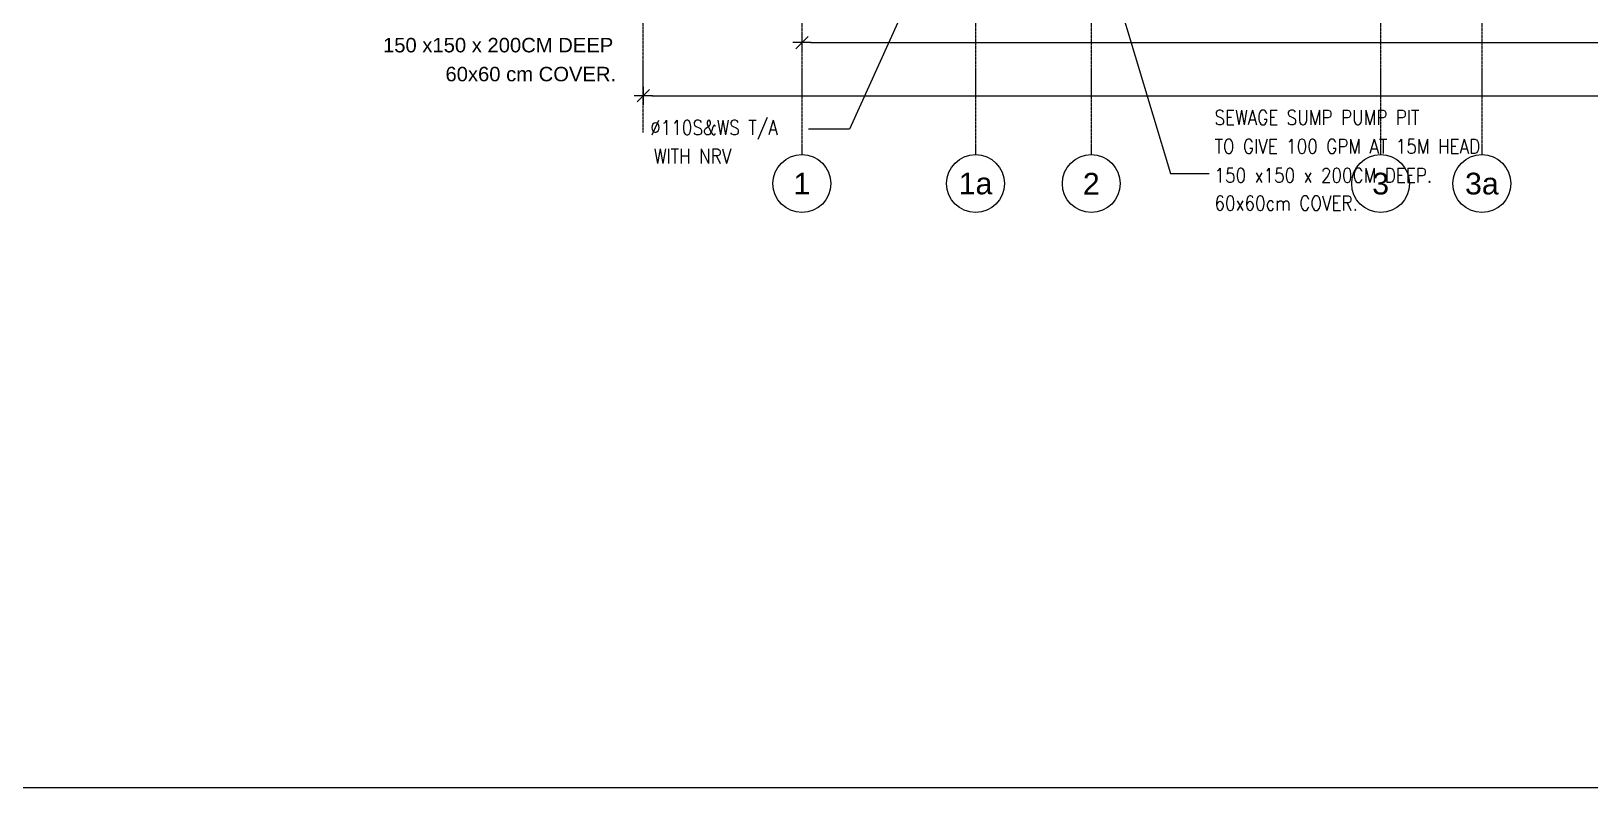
# Model space of a CAD drawing. Header units: inches. Extents: x 860051 to 1567527, y 277639 to 595672.
# Drawn here: x 1012218 to 1033766, y 326920 to 337379 of the extents above; entities that cross this region are included whole.
import ezdxf
from ezdxf.enums import TextEntityAlignment as Align

# ---------------------------------------------------------------- set-up
doc = ezdxf.new("R2010")
doc.units = ezdxf.units.IN
doc.header["$MEASUREMENT"] = 0
doc.linetypes.add('CENTER', pattern=[50.8, 31.75, -6.35, 6.35, -6.35])
doc.linetypes.add('DOT2', pattern=[3.175, 0, -3.175])
for name, color, linetype in [('Axis', 9, 'CENTER'), ('dim-axis', 15, 'Continuous'), ('FFNEW', 252, 'Continuous'), ('P-FIRE-TXT', 181, 'Continuous'), ('P-PIPE-DRA', 40, 'Continuous'), ('P-VP-TXT', 181, 'Continuous'), ('wall pod', 7, 'Continuous')]:
    doc.layers.add(name, color=color, linetype=linetype)
doc.styles.add('ARIAL', font='ARIALN.TTF')
doc.styles.add('SS', font='romand.shx', dxfattribs={"width": 0.85, "height": 200})
doc.styles.get("Standard").update_dxf_attribs({"font": 'arial.ttf'})
doc.styles.add('style1', font='arial.ttf')
doc.dimstyles.new('1-100', dxfattribs={"dimtxt": 0.16, "dimasz": 0.15, "dimexe": 0.16, "dimexo": 0.0625, "dimgap": 0.05, "dimtad": 3, "dimzin": 0, "dimdsep": 46, "dimtxsty": 'Standard', "dimcen": 0.09, "dimclrd": 1, "dimclre": 256, "dimclrt": 2, "dimadec": 0, "dimazin": 0, "dimtfac": 1, "dimtofl": 0, "dimtmove": 2, "dimatfit": 2, "dimfxl": 1, "dimtolj": 1, "dimtzin": 0, "dimlwd": -1, "dimarcsym": 0})
doc.dimstyles.new('DIM-100', dxfattribs={"dimscale": 150, "dimtxt": 2, "dimasz": 1, "dimexe": 0.75, "dimexo": 1, "dimgap": 0.5, "dimtad": 1, "dimdec": 0, "dimzin": 11, "dimdsep": 46, "dimtxsty": 'ARIAL', "dimblk": 'R', "dimcen": 2.5, "dimdle": 1, "dimclrd": 256, "dimclre": 256, "dimclrt": 256, "dimazin": 0, "dimtfac": 1, "dimtdec": 0, "dimtix": 1, "dimtmove": 2, "dimatfit": 3, "dimldrblk": 'R', "dimtolj": 1, "dimtzin": 3, "dimlwd": -1, "dimlwe": 13, "dimarcsym": 0})

# ---------------------------------------------------------------- blocks, each defined once
blk = doc.blocks.new('R')
for p, q in [((-1.05, 0), (1.05, 0)), ((0, -1.05), (0, 1.05))]:
    blk.add_line(p, q)
at = {"color": 4, "lineweight": 13}
blk.add_line((-0.71, -0.71), (0.71, 0.71), dxfattribs=at)
blk = doc.blocks.new('*D112')
at = {"layer": 'Defpoints', "color": 0, "transparency": 16777216}
for p in [(1420094, 560045), (1468019, 560121), (1468019, 560045)]:
    blk.add_point(p, dxfattribs=at)
at = {"layer": 'dim-axis', "color": 251, "linetype": 'DOT2', "lineweight": 13, "transparency": 16777216}
for p, q in [((1420094, 560195), (1420094, 560233)), ((1468019, 560195), (1468019, 560233))]:
    blk.add_line(p, q, dxfattribs=at)
at = {"layer": 'dim-axis', "color": 251, "transparency": 16777216}
blk.add_line((1420214, 560121), (1467899, 560121), dxfattribs=at)
at = {"layer": 'dim-axis', "color": 251, "transparency": 16777216, "xscale": 120, "yscale": 120, "zscale": 120, "rotation": 180}
blk.add_blockref('R', (1420094, 560121), dxfattribs=at)
at = {"layer": 'dim-axis', "color": 251, "transparency": 16777216, "xscale": 120, "yscale": 120, "zscale": 120}
blk.add_blockref('R', (1468019, 560121), dxfattribs=at)
at = {"layer": 'dim-axis', "color": 251, "transparency": 16777216, "insert": (1444057, 560349), "char_height": 300, "attachment_point": 5, "style": 'ARIAL'}
blk.add_mtext('\\A1;47925', dxfattribs=at)
blk = doc.blocks.new('*D113')
at = {"layer": 'Defpoints', "color": 0, "transparency": 16777216}
for p in [(1468019, 559385), (1417901, 559309), (1468019, 559309)]:
    blk.add_point(p, dxfattribs=at)
at = {"layer": 'dim-axis', "color": 251, "linetype": 'DOT2', "lineweight": 13, "transparency": 16777216}
for p, q in [((1417901, 559459), (1417901, 559497)), ((1468019, 559459), (1468019, 559497))]:
    blk.add_line(p, q, dxfattribs=at)
at = {"layer": 'dim-axis', "color": 251, "transparency": 16777216}
blk.add_line((1418021, 559385), (1467899, 559385), dxfattribs=at)
at = {"layer": 'dim-axis', "color": 251, "transparency": 16777216, "xscale": 120, "yscale": 120, "zscale": 120, "rotation": 180}
blk.add_blockref('R', (1417901, 559385), dxfattribs=at)
at = {"layer": 'dim-axis', "color": 251, "transparency": 16777216, "xscale": 120, "yscale": 120, "zscale": 120}
blk.add_blockref('R', (1468019, 559385), dxfattribs=at)
at = {"layer": 'dim-axis', "color": 251, "transparency": 16777216, "insert": (1442960, 559613), "char_height": 300, "attachment_point": 5, "style": 'ARIAL'}
blk.add_mtext('\\A1;50118', dxfattribs=at)
blk = doc.blocks.new('SGSR')
at = {"layer": 'Axis', "color": 251, "ltscale": 0.5}
for p, q in [((1417901.1, 558879.5), (1417901.1, 563896)), ((1420093.8, 562458.6), (1420093.8, 558571.5)), ((1422493.8, 562458.6), (1422493.8, 558571.5)), ((1424093.8, 562458.6), (1424093.8, 558571.5)), ((1428093.8, 562458.6), (1428093.8, 558571.5)), ((1429493.8, 562458.6), (1429493.8, 558571.5))]:
    blk.add_line(p, q, dxfattribs=at)
at = {"layer": 'Axis', "color": 251, "linetype": 'Continuous'}
for centre in [(1420093.8, 558171.5), (1422493.8, 558171.5), (1424093.8, 558171.5), (1428093.8, 558171.5), (1429493.8, 558171.5)]:
    blk.add_circle(centre, 400, dxfattribs=at)
at = {"layer": 'Axis', "color": 251, "linetype": 'Continuous', "style": 'style1'}
for s, p in [('1', (1420093.8, 558171.5)), ('1a', (1422493.8, 558171.5)), ('2', (1424093.8, 558171.5)), ('3', (1428093.8, 558171.5)), ('3a', (1429493.8, 558171.5))]:
    blk.add_text(s, height=300, dxfattribs=at).set_placement(p, align=Align.MIDDLE)
at = {"layer": 'dim-axis', "color": 251}
for p1, p2, picture, middle in [((1420093.8, 560045.2), (1468019.2, 560045.2), '*D112', (1444056.5, 560349.2)), ((1417901.1, 559308.9), (1468019.2, 559308.9), '*D113', (1442960.1, 559612.8))]:
    dim = blk.add_aligned_dim(p1=p1, p2=p2, distance=75.8, dimstyle='DIM-100', override={"dimasz": 0.8, "dimclrd": 251, "dimclre": 251, "dimclrt": 251}, dxfattribs=at)
    dim.commit()
    dim.dimension.update_dxf_attribs({"geometry": picture, "text_midpoint": middle})

msp = doc.modelspace()

# ---------------------------------------------------------------- linework, layer by layer
at = {"layer": 'wall pod', "ltscale": 100}
msp.add_lwpolyline([(897972.9, 480290.7), (1153419.7, 480290.7), (1153419.7, 326919.7), (897972.9, 326919.7)], close=True, dxfattribs=at)

# ---------------------------------------------------------------- block references
at = {"layer": 'FFNEW', "color": 6, "linetype": 'Continuous'}
msp.add_blockref('SGSR', (-397220.4, -222899.1), dxfattribs=at)

# ---------------------------------------------------------------- texts
at = {"layer": 'P-FIRE-TXT', "color": 254, "style": 'style1'}
for s, p in [('150 x150 x 200CM DEEP', (1017081.9, 337086.4)), ('60x60 cm COVER.', (1017945.4, 336686.4))]:
    msp.add_text(s, height=200, dxfattribs=at).set_placement(p)
at = {"layer": 'P-PIPE-DRA', "color": 253, "ltscale": 0.1, "style": 'SS', "width": 0.85}
for s, p in [('%%C110S&WS T/A', (1020776.8, 335947.2)), ('SEWAGE SUMP PUMP PIT', (1028576.9, 336086.3)), ('WITH NRV', (1020826.3, 335550.6)), ('TO GIVE 100 GPM AT 15M HEAD', (1028576.9, 335686.3)), ('150 x150 x 200CM DEEP.', (1028576.9, 335286.3)), ('60x60cm COVER.', (1028576.9, 334901.9))]:
    msp.add_text(s, height=200, dxfattribs=at).set_placement(p)

# ---------------------------------------------------------------- leaders
at = {"layer": 'P-VP-TXT'}
for points in [[(1026496.1, 340313.1), (1027969.9, 335411.3), (1028504.9, 335411.3)], [(1025261.6, 339836.6), (1023531.5, 336026.7), (1022964.5, 336026.7)]]:
    msp.add_leader(points, dimstyle='1-100', override={"dimasz": 150, "dimtad": 0, "dimclrd": 253}, dxfattribs=at)

doc.saveas('drawing.dxf')
